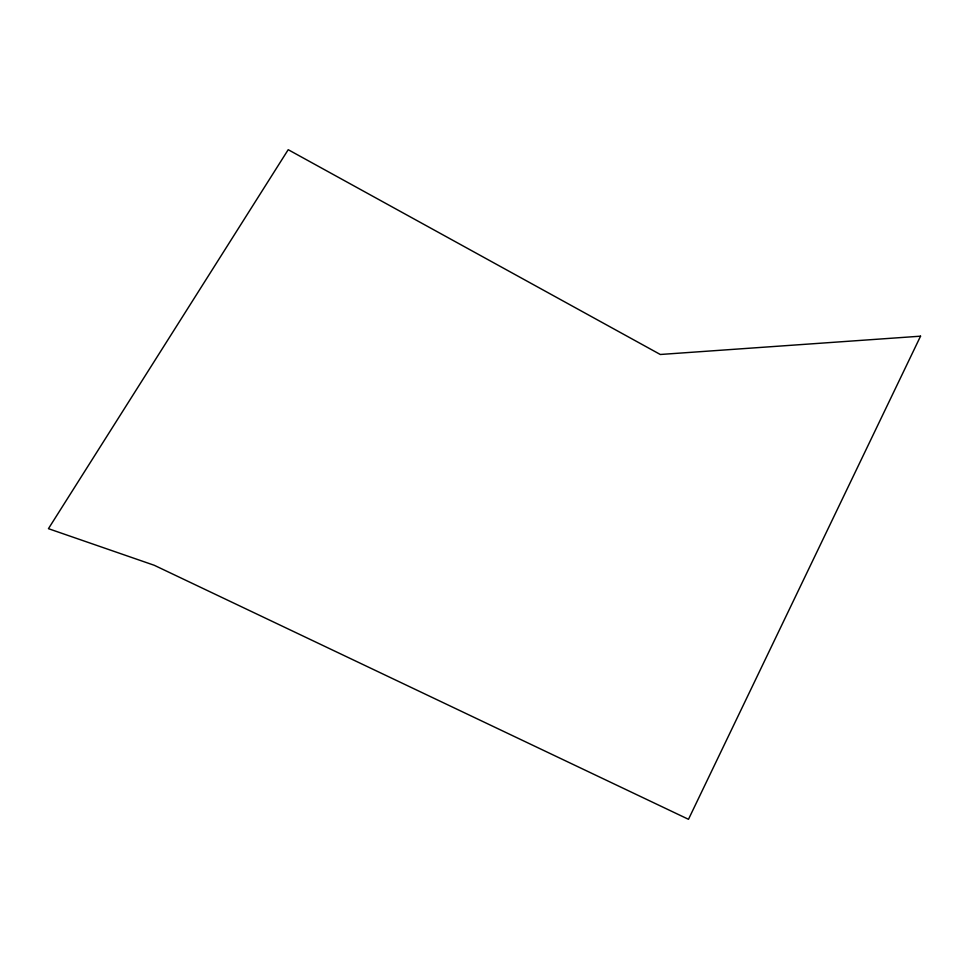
<?xml version="1.0" encoding="UTF-8"?>
<svg xmlns="http://www.w3.org/2000/svg" width="969" height="969" viewBox="0 0 969 969"><rect width="100%" height="100%" fill="white"/><g stroke="black" fill="none" stroke-linecap="round" stroke-linejoin="round"><path stroke-width="1.45" d="M920.55 336.182L688.487 819.302L154.253 565.278L48.45 528.674L288.205 149.698L660.301 354.484L920.55 336.182"/></g></svg>
